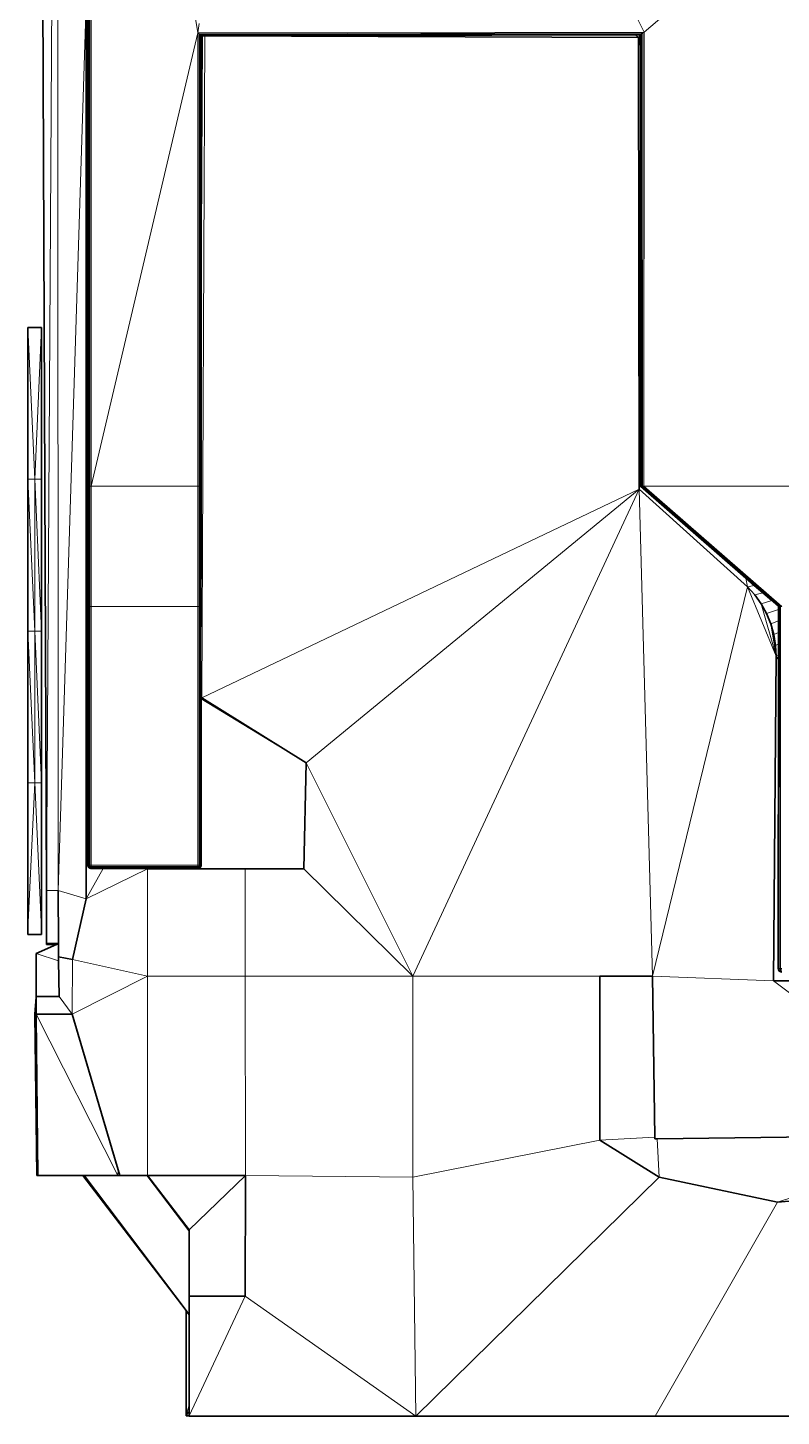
# Model space of a CAD drawing. Header units: inches. Extents: x 1 to 101, y 1 to 36.
# Drawn here: x 51.93 to 62.67, y 0.91 to 20.72 of the extents above; entities that cross this region are included whole.
import ezdxf

# ---------------------------------------------------------------- set-up
doc = ezdxf.new("R2010")
doc.units = ezdxf.units.IN
doc.header["$MEASUREMENT"] = 0
doc.layers.add('Default', color=7, linetype='Continuous')

msp = doc.modelspace()

# ---------------------------------------------------------------- linework, layer by layer
at = {"layer": 'Default', "color": 254, "lineweight": 0, "true_color": 0xcccccc, "transparency": 33554687}
for p, q in [((52.364, 8.413), (52.353, 34.335)), ((52.787, 30.19), (52.787, 14.177)), ((52.787, 14.177), (52.787, 30.19)), ((52.798, 30.19), (52.798, 14.177)), ((52.798, 14.177), (52.798, 30.19)), ((52.814, 30.19), (52.814, 14.177)), ((52.833, 14.177), (52.833, 30.189)), ((52.833, 30.189), (54.352, 20.646)), ((60.716, 20.658), (71.786, 30.051)), ((52.783, 27.042), (52.783, 14.177)), ((52.783, 14.177), (52.783, 27.042)), ((52.763, 21.082), (52.364, 8.413)), ((52.364, 8.413), (52.763, 21.082)), ((52.762, 8.292), (52.763, 21.082)), ((52.763, 21.082), (52.762, 8.292)), ((52.833, 14.177), (54.352, 20.646)), ((54.352, 20.646), (52.833, 14.177)), ((54.352, 20.646), (54.352, 14.177)), ((54.37, 14.177), (54.37, 20.632)), ((54.37, 20.632), (54.378, 20.626)), ((54.378, 20.626), (54.387, 20.621)), ((54.387, 20.621), (60.68, 20.633)), ((54.392, 20.616), (54.387, 20.621)), ((54.387, 14.177), (54.387, 20.621)), ((54.387, 20.621), (54.392, 20.616)), ((54.387, 20.621), (54.387, 14.177)), ((54.398, 20.611), (54.392, 20.616)), ((54.392, 20.616), (54.398, 20.611)), ((54.398, 20.611), (60.669, 20.624)), ((60.669, 20.624), (54.398, 20.611)), ((54.4, 20.608), (54.398, 20.611)), ((54.398, 20.611), (54.398, 14.177)), ((54.402, 20.604), (54.4, 20.608)), ((54.419, 20.604), (54.402, 20.604)), ((54.41, 11.162), (54.452, 20.604)), ((54.421, 20.604), (54.419, 20.604)), ((54.452, 20.604), (54.421, 20.604)), ((60.592, 20.617), (54.452, 20.604)), ((54.452, 20.604), (60.592, 20.617)), ((54.452, 20.604), (60.636, 20.581)), ((60.636, 20.581), (54.452, 20.604)), ((60.666, 20.617), (60.592, 20.617)), ((60.592, 20.617), (60.636, 20.581)), ((60.669, 20.624), (60.666, 20.617)), ((60.68, 20.633), (60.669, 20.624)), ((60.714, 14.177), (60.716, 20.658)), ((60.636, 20.581), (60.648, 14.138)), ((51.928, 14.278), (51.928, 16.443)), ((51.928, 16.443), (52.027, 14.278)), ((52.027, 14.278), (51.928, 16.443)), ((51.928, 16.443), (52.125, 16.443)), ((52.027, 14.278), (52.125, 16.443)), ((52.125, 16.443), (52.027, 14.278)), ((52.125, 16.443), (52.125, 14.278)), ((51.928, 12.113), (51.928, 14.278)), ((51.928, 14.278), (52.027, 12.113)), ((52.027, 12.113), (51.928, 14.278)), ((51.928, 14.278), (52.027, 14.278)), ((52.027, 14.278), (51.928, 14.278)), ((52.027, 12.113), (52.027, 14.278)), ((52.027, 14.278), (52.125, 12.113)), ((52.125, 12.113), (52.027, 14.278)), ((52.027, 14.278), (52.125, 14.278)), ((52.027, 14.278), (52.027, 12.113)), ((52.125, 14.278), (52.027, 14.278)), ((52.125, 14.278), (52.125, 12.113)), ((52.783, 14.177), (52.783, 12.464)), ((52.783, 12.464), (52.783, 14.177)), ((52.783, 14.177), (52.787, 14.177)), ((52.787, 14.177), (52.783, 14.177)), ((52.787, 14.177), (52.787, 12.464)), ((52.787, 12.464), (52.787, 14.177)), ((52.787, 14.177), (52.798, 14.177)), ((52.798, 14.177), (52.787, 14.177)), ((52.798, 14.177), (52.798, 12.464)), ((52.798, 12.464), (52.798, 14.177)), ((52.798, 14.177), (52.814, 14.177)), ((52.814, 14.177), (52.798, 14.177)), ((52.814, 14.177), (52.814, 12.464)), ((52.833, 12.464), (52.833, 14.177)), ((52.833, 14.177), (54.352, 14.177)), ((54.352, 14.177), (52.833, 14.177)), ((54.352, 14.177), (54.352, 12.464)), ((54.387, 14.177), (54.37, 14.177)), ((54.37, 12.464), (54.37, 14.177)), ((54.37, 14.177), (54.387, 14.177)), ((54.398, 14.177), (54.387, 14.177)), ((54.387, 14.177), (54.387, 12.464)), ((54.41, 11.162), (60.648, 14.138)), ((60.648, 14.138), (54.41, 11.162)), ((55.896, 10.232), (60.648, 14.138)), ((60.648, 14.138), (55.896, 10.232)), ((60.648, 14.138), (57.421, 7.188)), ((57.421, 7.188), (60.648, 14.138)), ((60.838, 7.188), (60.648, 14.138)), ((60.648, 14.138), (62.193, 12.742)), ((60.648, 14.138), (60.838, 7.188)), ((71.754, 14.177), (60.714, 14.177)), ((60.714, 14.177), (71.754, 14.177)), ((62.682, 12.464), (60.714, 14.177)), ((60.838, 7.188), (62.193, 12.742)), ((62.193, 12.742), (60.838, 7.188)), ((62.193, 12.742), (62.6, 11.755)), ((62.6, 11.755), (62.193, 12.742)), ((62.193, 12.742), (62.296, 12.628)), ((62.296, 12.628), (62.387, 12.5)), ((62.387, 12.5), (62.6, 11.755)), ((62.6, 11.755), (62.387, 12.5)), ((62.387, 12.5), (62.464, 12.362)), ((52.783, 12.464), (52.783, 8.774)), ((52.787, 12.464), (52.783, 12.464)), ((52.798, 12.464), (52.787, 12.464)), ((52.798, 8.774), (52.798, 12.464)), ((52.798, 12.464), (52.814, 12.464)), ((52.814, 12.464), (52.798, 12.464)), ((52.814, 12.464), (52.814, 8.774)), ((52.833, 8.774), (52.833, 12.464)), ((52.833, 12.464), (54.352, 12.464)), ((54.352, 12.464), (52.833, 12.464)), ((54.352, 12.464), (54.352, 8.774)), ((54.371, 8.774), (54.37, 12.464)), ((54.37, 12.464), (54.387, 12.464)), ((54.387, 12.464), (54.37, 12.464)), ((54.387, 12.464), (54.387, 8.774)), ((62.464, 12.362), (62.524, 12.215)), ((62.632, 12.422), (62.632, 12.464)), ((62.632, 12.464), (62.635, 12.464)), ((62.632, 12.259), (62.632, 12.422)), ((62.634, 7.297), (62.635, 12.464)), ((62.635, 12.464), (62.634, 7.297)), ((62.635, 12.464), (62.646, 12.464)), ((62.646, 12.464), (62.645, 7.297)), ((62.645, 7.297), (62.646, 12.464)), ((62.646, 12.464), (62.663, 12.464)), ((62.663, 12.464), (62.662, 7.297)), ((51.928, 9.947), (51.928, 12.113)), ((51.928, 12.113), (52.027, 9.947)), ((52.027, 9.947), (51.928, 12.113)), ((51.928, 12.113), (52.027, 12.113)), ((52.027, 12.113), (51.928, 12.113)), ((52.027, 12.113), (52.027, 9.947)), ((52.027, 9.947), (52.027, 12.113)), ((52.027, 12.113), (52.125, 9.947)), ((52.125, 9.947), (52.027, 12.113)), ((52.027, 12.113), (52.125, 12.113)), ((52.125, 12.113), (52.027, 12.113)), ((52.125, 12.113), (52.125, 9.947)), ((62.6, 11.755), (62.524, 12.215)), ((62.524, 12.215), (62.567, 12.063)), ((62.524, 12.215), (62.6, 11.755)), ((62.632, 12.093), (62.632, 12.259)), ((62.632, 11.929), (62.632, 12.093)), ((62.567, 12.063), (62.592, 11.908)), ((62.592, 11.908), (62.6, 11.755)), ((62.632, 11.773), (62.632, 11.929)), ((62.561, 7.124), (62.6, 11.755)), ((62.6, 11.755), (62.561, 7.124)), ((62.6, 11.755), (62.632, 11.703)), ((62.632, 11.703), (62.631, 7.297)), ((62.631, 7.297), (62.632, 11.703)), ((62.632, 11.703), (62.632, 11.773)), ((54.398, 11.16), (54.395, 11.162)), ((54.395, 11.162), (54.41, 11.162)), ((54.402, 11.157), (54.398, 11.16)), ((54.398, 11.16), (54.402, 11.157)), ((54.398, 8.774), (54.398, 11.16)), ((54.402, 11.146), (54.402, 11.157)), ((54.402, 11.157), (54.402, 11.146)), ((55.896, 10.232), (54.402, 11.146)), ((54.402, 11.146), (54.402, 8.774)), ((54.41, 11.162), (55.896, 10.232)), ((55.896, 10.232), (54.41, 11.162)), ((55.866, 8.72), (55.896, 10.232)), ((55.896, 10.232), (57.421, 7.188)), ((57.421, 7.188), (55.896, 10.232)), ((51.928, 9.947), (52.027, 9.947)), ((52.027, 9.947), (51.928, 7.859)), ((51.928, 7.859), (51.928, 9.947)), ((52.027, 9.947), (51.928, 9.947)), ((51.928, 7.859), (52.027, 9.947)), ((52.125, 9.947), (52.027, 9.947)), ((52.027, 9.947), (52.125, 9.947)), ((52.125, 7.859), (52.027, 9.947)), ((52.027, 9.947), (52.125, 7.859)), ((52.125, 9.947), (52.125, 7.859)), ((53.005, 8.724), (52.762, 8.292)), ((52.762, 8.292), (53.005, 8.724)), ((53.636, 8.72), (52.762, 8.292)), ((52.762, 8.292), (53.636, 8.72)), ((52.783, 8.774), (52.787, 8.755)), ((52.787, 8.755), (52.792, 8.747)), ((52.792, 8.747), (52.798, 8.738)), ((52.814, 8.774), (52.798, 8.774)), ((52.798, 8.738), (52.814, 8.728)), ((52.814, 8.728), (52.826, 8.725)), ((52.826, 8.725), (52.833, 8.724)), ((54.352, 8.774), (52.833, 8.774)), ((52.833, 8.739), (52.833, 8.755)), ((52.833, 8.755), (54.352, 8.755)), ((52.833, 8.728), (52.833, 8.739)), ((52.833, 8.739), (54.352, 8.739)), ((54.352, 8.739), (52.833, 8.739)), ((54.352, 8.728), (52.833, 8.728)), ((52.833, 8.724), (53.005, 8.724)), ((53.005, 8.724), (53.637, 8.724)), ((53.637, 8.724), (53.636, 8.72)), ((53.636, 8.72), (53.636, 7.188)), ((54.352, 8.755), (54.352, 8.739)), ((54.352, 8.739), (54.352, 8.728)), ((54.387, 8.774), (54.371, 8.774)), ((54.402, 8.774), (54.398, 8.774)), ((55.03, 7.188), (55.03, 8.72)), ((55.03, 8.72), (55.866, 8.72)), ((57.421, 7.188), (55.866, 8.72)), ((55.866, 8.72), (57.421, 7.188)), ((52.762, 8.292), (52.364, 8.413)), ((52.565, 7.429), (52.762, 8.292)), ((51.928, 7.782), (51.928, 7.859)), ((52.125, 7.782), (51.928, 7.782)), ((52.125, 7.859), (52.125, 7.782)), ((52.047, 6.899), (52.047, 7.512)), ((52.047, 7.512), (52.368, 7.406)), ((52.368, 7.406), (52.367, 7.467)), ((52.367, 7.467), (52.565, 7.429)), ((52.377, 6.899), (52.368, 7.406)), ((52.368, 7.406), (52.377, 6.899)), ((52.565, 7.429), (52.561, 6.649)), ((52.561, 6.649), (52.565, 7.429)), ((53.636, 7.188), (52.565, 7.429)), ((52.565, 7.429), (53.636, 7.188)), ((53.636, 7.188), (52.561, 6.649)), ((57.421, 7.188), (55.03, 7.188)), ((55.03, 7.188), (57.421, 7.188)), ((55.031, 4.344), (55.03, 7.188)), ((57.421, 7.188), (57.421, 4.323)), ((57.421, 4.323), (57.421, 7.188)), ((57.421, 7.188), (60.087, 7.188)), ((60.087, 7.188), (57.421, 7.188)), ((60.087, 7.188), (60.087, 4.85)), ((60.838, 7.188), (60.087, 7.188)), ((60.869, 4.892), (60.838, 7.188)), ((60.838, 7.188), (62.561, 7.124)), ((62.561, 7.124), (60.838, 7.188)), ((62.631, 7.297), (62.634, 7.278)), ((62.634, 7.297), (62.631, 7.297)), ((62.645, 7.297), (62.634, 7.297)), ((62.634, 7.278), (62.639, 7.272)), ((62.639, 7.272), (62.645, 7.262)), ((62.662, 7.297), (62.645, 7.297)), ((62.645, 7.262), (62.655, 7.255)), ((62.655, 7.255), (62.662, 7.251)), ((62.662, 7.251), (62.681, 7.247)), ((65.479, 7.124), (62.561, 7.124)), ((62.561, 7.124), (65.479, 7.124)), ((65.479, 4.925), (62.561, 7.124)), ((62.561, 7.124), (65.479, 4.925)), ((52.05, 6.899), (52.047, 6.899)), ((52.05, 6.649), (52.05, 6.899)), ((52.05, 6.899), (52.377, 6.899)), ((52.377, 6.899), (52.05, 6.899)), ((52.377, 6.899), (52.561, 6.649)), ((52.561, 6.649), (52.377, 6.899)), ((52.561, 6.649), (52.05, 6.649)), ((52.05, 6.649), (52.561, 6.649)), ((53.214, 4.344), (52.05, 6.649)), ((52.561, 6.649), (53.126, 4.733)), ((57.421, 4.323), (60.087, 4.85)), ((60.087, 4.85), (57.421, 4.323)), ((60.087, 4.85), (60.931, 4.323)), ((60.869, 4.87), (60.869, 4.892)), ((60.901, 4.87), (60.869, 4.87)), ((65.479, 4.925), (60.901, 4.87)), ((53.126, 4.733), (53.215, 4.428)), ((53.215, 4.428), (53.214, 4.344)), ((62.621, 3.963), (67.354, 4.387)), ((55.03, 2.625), (55.031, 4.344)), ((57.421, 4.323), (55.031, 4.344)), ((55.031, 4.344), (57.421, 4.323)), ((57.46, 0.911), (57.421, 4.323)), ((57.421, 4.323), (57.46, 0.911)), ((57.46, 0.911), (60.931, 4.323)), ((60.931, 4.323), (57.46, 0.911)), ((60.931, 4.323), (62.621, 3.963)), ((60.877, 0.911), (62.621, 3.963)), ((62.621, 3.963), (60.877, 0.911)), ((54.23, 0.916), (55.03, 2.625)), ((54.23, 2.36), (54.23, 2.625)), ((54.23, 2.625), (55.03, 2.625)), ((55.03, 2.625), (54.23, 0.916)), ((55.03, 2.625), (57.46, 0.911)), ((57.46, 0.911), (55.03, 2.625)), ((54.23, 1.576), (54.23, 2.36)), ((54.23, 1.575), (54.23, 1.576)), ((54.23, 1.075), (54.23, 1.575)), ((54.23, 0.983), (54.23, 1.075)), ((54.23, 0.916), (54.23, 0.983)), ((54.23, 0.911), (54.23, 0.916)), ((57.46, 0.911), (54.23, 0.911)), ((60.877, 0.911), (57.46, 0.911)), ((71.151, 0.911), (60.877, 0.911))]:
    msp.add_line(p, q, dxfattribs=at).dxf.unprotected_set("ltscale", 0)
at = {"layer": 'Default', "color": 7, "lineweight": 15, "ltscale": 5.401311, "transparency": 33554687}
for p, q in [((52.364, 8.413), (52.353, 34.335)), ((52.364, 8.413), (52.351, 33.42)), ((52.787, 30.19), (52.787, 14.177)), ((52.798, 14.177), (52.798, 30.19)), ((52.814, 14.177), (52.814, 30.19)), ((52.833, 30.189), (52.833, 14.177)), ((60.716, 20.658), (71.786, 30.051)), ((52.763, 21.082), (52.364, 8.413)), ((52.833, 14.177), (54.352, 20.646)), ((54.352, 20.646), (54.374, 20.779)), ((54.352, 20.646), (60.716, 20.658)), ((54.37, 20.632), (54.352, 20.646)), ((54.352, 20.646), (54.352, 14.177)), ((60.697, 20.644), (54.37, 20.632)), ((54.37, 20.632), (54.37, 14.177)), ((54.378, 20.626), (54.37, 20.632)), ((54.378, 20.626), (54.387, 20.621)), ((54.387, 20.621), (60.68, 20.633)), ((54.387, 20.621), (54.387, 14.177)), ((54.392, 20.616), (54.387, 20.621)), ((54.392, 20.616), (54.398, 20.611)), ((54.398, 20.611), (60.669, 20.624)), ((54.4, 20.608), (54.398, 20.611)), ((54.398, 14.177), (54.398, 20.611)), ((54.402, 20.604), (54.4, 20.608)), ((54.402, 16.765), (54.419, 20.604)), ((54.41, 11.162), (54.452, 20.604)), ((60.636, 20.581), (60.592, 20.617)), ((60.666, 20.616), (60.636, 20.581)), ((60.669, 20.624), (60.666, 20.617)), ((60.669, 20.624), (60.668, 14.177)), ((60.68, 20.633), (60.669, 20.624)), ((60.68, 20.633), (60.679, 14.177)), ((60.697, 20.644), (60.68, 20.633)), ((60.697, 20.644), (60.696, 14.177)), ((60.707, 20.651), (60.697, 20.644)), ((60.707, 20.651), (60.716, 20.658)), ((60.714, 14.177), (60.716, 20.658)), ((60.666, 20.538), (60.636, 20.581)), ((60.636, 20.581), (60.666, 20.581)), ((51.928, 16.443), (52.027, 14.278)), ((52.027, 14.278), (52.125, 16.443)), ((52.027, 12.113), (51.928, 14.278)), ((51.928, 14.278), (52.027, 14.278)), ((52.125, 12.113), (52.027, 14.278)), ((52.027, 14.278), (52.027, 12.113)), ((52.027, 14.278), (52.125, 14.278)), ((52.783, 14.177), (52.787, 14.177)), ((52.787, 14.177), (52.787, 12.464)), ((52.798, 14.177), (52.787, 14.177)), ((52.814, 14.177), (52.798, 14.177)), ((52.798, 12.464), (52.798, 14.177)), ((52.833, 14.177), (52.814, 14.177)), ((52.814, 12.464), (52.814, 14.177)), ((52.833, 12.464), (52.833, 14.177)), ((52.833, 14.177), (54.352, 14.177)), ((54.352, 14.177), (54.352, 12.464)), ((54.352, 14.177), (54.37, 14.177)), ((54.37, 14.177), (54.37, 12.464)), ((54.37, 14.177), (54.387, 14.177)), ((54.387, 14.177), (54.387, 12.464)), ((54.387, 14.177), (54.398, 14.177)), ((54.402, 14.177), (54.398, 14.177)), ((54.398, 12.464), (54.398, 14.177)), ((54.41, 11.162), (60.648, 14.138)), ((60.648, 14.138), (55.896, 10.232)), ((60.648, 14.138), (57.421, 7.188)), ((60.648, 14.138), (60.838, 7.188)), ((60.668, 14.177), (60.664, 14.177)), ((60.668, 14.177), (62.635, 12.464)), ((60.668, 14.177), (60.679, 14.177)), ((60.679, 14.177), (62.646, 12.464)), ((60.679, 14.177), (60.696, 14.177)), ((60.696, 14.177), (62.663, 12.464)), ((60.696, 14.177), (60.714, 14.177)), ((71.754, 14.177), (60.714, 14.177)), ((60.714, 14.177), (62.682, 12.464)), ((60.838, 7.188), (62.193, 12.742)), ((62.193, 12.742), (62.288, 12.763)), ((62.193, 12.742), (62.6, 11.755)), ((62.41, 12.657), (62.296, 12.628)), ((62.387, 12.5), (62.538, 12.546)), ((62.387, 12.5), (62.6, 11.755)), ((52.787, 12.464), (52.783, 12.464)), ((52.787, 12.464), (52.798, 12.464)), ((52.787, 8.774), (52.787, 12.464)), ((52.798, 12.464), (52.814, 12.464)), ((52.798, 8.774), (52.798, 12.464)), ((52.814, 12.464), (52.833, 12.464)), ((52.814, 8.774), (52.814, 12.464)), ((52.833, 12.464), (52.833, 8.774)), ((52.833, 12.464), (54.352, 12.464)), ((54.352, 8.774), (54.352, 12.464)), ((54.352, 12.464), (54.37, 12.464)), ((54.37, 12.464), (54.371, 8.774)), ((54.37, 12.464), (54.387, 12.464)), ((54.387, 12.464), (54.387, 8.774)), ((54.387, 12.464), (54.398, 12.464)), ((54.4, 12.464), (54.398, 12.464)), ((54.398, 12.464), (54.398, 11.872)), ((62.464, 12.362), (62.632, 12.422)), ((62.635, 12.464), (62.632, 12.464)), ((62.634, 7.297), (62.635, 12.464)), ((62.635, 12.464), (62.646, 12.464)), ((62.645, 7.297), (62.646, 12.464)), ((62.646, 12.464), (62.663, 12.464)), ((62.663, 12.464), (62.662, 7.297)), ((62.682, 12.464), (62.663, 12.464)), ((52.027, 9.947), (51.928, 12.113)), ((51.928, 12.113), (52.027, 12.113)), ((52.125, 9.947), (52.027, 12.113)), ((52.027, 12.113), (52.027, 9.947)), ((52.027, 12.113), (52.125, 12.113)), ((62.632, 12.259), (62.524, 12.215)), ((62.6, 11.755), (62.524, 12.215)), ((62.567, 12.063), (62.632, 12.093)), ((62.632, 11.929), (62.592, 11.908)), ((62.6, 11.755), (62.632, 11.773)), ((54.41, 11.162), (54.395, 11.162)), ((54.398, 11.16), (54.398, 8.774)), ((54.402, 11.146), (55.896, 10.232)), ((55.896, 10.232), (57.421, 7.188)), ((51.928, 9.947), (52.027, 9.947)), ((51.928, 7.859), (52.027, 9.947)), ((52.027, 9.947), (52.125, 9.947)), ((52.027, 9.947), (52.125, 7.859)), ((52.762, 8.292), (53.005, 8.724)), ((53.636, 8.72), (52.762, 8.292)), ((52.787, 8.774), (52.783, 8.774)), ((52.798, 8.774), (52.787, 8.774)), ((52.79, 8.755), (52.787, 8.774)), ((52.787, 8.755), (52.79, 8.755)), ((52.79, 8.755), (52.799, 8.757)), ((52.799, 8.74), (52.79, 8.755)), ((52.814, 8.774), (52.798, 8.774)), ((52.799, 8.757), (52.798, 8.774)), ((52.798, 8.738), (52.799, 8.74)), ((52.803, 8.744), (52.799, 8.757)), ((52.799, 8.757), (52.814, 8.755)), ((52.799, 8.74), (52.803, 8.744)), ((52.814, 8.732), (52.799, 8.74)), ((52.816, 8.74), (52.803, 8.744)), ((52.833, 8.774), (52.814, 8.774)), ((52.814, 8.774), (52.814, 8.755)), ((52.814, 8.755), (52.816, 8.74)), ((52.814, 8.755), (52.833, 8.755)), ((52.816, 8.74), (52.814, 8.732)), ((52.833, 8.728), (52.814, 8.732)), ((52.814, 8.732), (52.814, 8.728)), ((52.833, 8.739), (52.816, 8.74)), ((52.833, 8.774), (52.833, 8.755)), ((52.833, 8.774), (54.352, 8.774)), ((52.833, 8.755), (52.833, 8.739)), ((52.833, 8.755), (54.352, 8.755)), ((52.833, 8.739), (52.833, 8.728)), ((52.833, 8.739), (54.352, 8.739)), ((52.833, 8.724), (52.833, 8.728)), ((52.833, 8.728), (54.352, 8.728)), ((53.637, 8.724), (53.636, 8.72)), ((53.636, 7.188), (53.636, 8.72)), ((54.352, 8.755), (54.352, 8.774)), ((54.352, 8.774), (54.371, 8.774)), ((54.352, 8.739), (54.352, 8.755)), ((54.352, 8.755), (54.37, 8.755)), ((54.369, 8.74), (54.352, 8.739)), ((54.352, 8.728), (54.352, 8.739)), ((54.37, 8.732), (54.352, 8.728)), ((54.352, 8.728), (54.352, 8.724)), ((54.369, 8.74), (54.37, 8.755)), ((54.381, 8.744), (54.369, 8.74)), ((54.37, 8.732), (54.369, 8.74)), ((54.37, 8.755), (54.371, 8.774)), ((54.37, 8.755), (54.386, 8.757)), ((54.386, 8.74), (54.37, 8.732)), ((54.371, 8.728), (54.37, 8.732)), ((54.371, 8.774), (54.387, 8.774)), ((54.386, 8.757), (54.381, 8.744)), ((54.386, 8.74), (54.381, 8.744)), ((54.387, 8.774), (54.386, 8.757)), ((54.386, 8.757), (54.394, 8.755)), ((54.394, 8.755), (54.386, 8.74)), ((54.387, 8.738), (54.386, 8.74)), ((54.387, 8.774), (54.398, 8.774)), ((54.398, 8.774), (54.394, 8.755)), ((54.394, 8.755), (54.398, 8.755)), ((54.398, 8.774), (54.402, 8.774)), ((55.03, 7.188), (55.03, 8.72)), ((57.421, 7.188), (55.866, 8.72)), ((52.364, 8.413), (52.193, 8.413)), ((52.364, 8.413), (52.762, 8.292)), ((52.047, 7.512), (52.368, 7.406)), ((52.565, 7.429), (52.561, 6.649)), ((53.636, 7.188), (52.565, 7.429)), ((52.561, 6.649), (53.636, 7.188)), ((53.636, 7.188), (53.634, 4.344)), ((55.03, 7.188), (53.636, 7.188)), ((57.421, 7.188), (55.03, 7.188)), ((55.031, 4.344), (55.03, 7.188)), ((60.087, 7.188), (57.421, 7.188)), ((57.421, 7.188), (57.421, 4.323)), ((62.561, 7.124), (60.838, 7.188)), ((62.631, 7.297), (62.634, 7.297)), ((62.638, 7.279), (62.634, 7.297)), ((62.634, 7.297), (62.645, 7.297)), ((62.634, 7.278), (62.638, 7.279)), ((62.638, 7.279), (62.647, 7.28)), ((62.647, 7.263), (62.638, 7.279)), ((62.645, 7.297), (62.647, 7.28)), ((62.645, 7.297), (62.662, 7.297)), ((62.645, 7.262), (62.647, 7.263)), ((62.647, 7.28), (62.651, 7.267)), ((62.647, 7.28), (62.662, 7.279)), ((62.647, 7.263), (62.651, 7.267)), ((62.662, 7.255), (62.647, 7.263)), ((62.651, 7.267), (62.664, 7.263)), ((62.662, 7.297), (62.662, 7.279)), ((62.662, 7.297), (62.681, 7.297)), ((62.662, 7.279), (62.664, 7.263)), ((62.662, 7.279), (62.681, 7.278)), ((62.664, 7.263), (62.662, 7.255)), ((62.681, 7.251), (62.662, 7.255)), ((62.662, 7.255), (62.662, 7.251)), ((62.664, 7.263), (62.681, 7.262)), ((65.479, 4.925), (62.561, 7.124)), ((52.047, 6.889), (52.047, 6.649)), ((52.05, 6.649), (52.05, 6.899)), ((52.377, 6.899), (52.561, 6.649)), ((52.05, 6.61), (52.031, 6.649)), ((52.05, 6.649), (53.214, 4.344)), ((57.421, 4.323), (60.087, 4.85)), ((60.869, 4.892), (60.087, 4.85)), ((60.901, 4.87), (60.931, 4.323)), ((65.479, 4.925), (62.621, 3.963)), ((53.243, 4.344), (53.126, 4.733)), ((53.215, 4.428), (53.214, 4.344)), ((54.231, 3.572), (55.031, 4.344)), ((57.421, 4.323), (55.031, 4.344)), ((57.46, 0.911), (57.421, 4.323)), ((60.931, 4.323), (57.46, 0.911)), ((60.877, 0.911), (62.621, 3.963)), ((55.03, 2.625), (54.23, 0.916)), ((55.03, 2.625), (57.46, 0.911)), ((54.185, 0.916), (54.23, 0.983))]:
    msp.add_line(p, q, dxfattribs=at)
at = {"layer": 'Default', "color": 9, "lineweight": 0, "true_color": 0xcbcbcb, "transparency": 33554687}
for p, q in [((52.193, 8.413), (52.095, 33.426)), ((52.351, 33.42), (52.193, 8.413)), ((52.193, 8.413), (52.351, 33.42)), ((52.351, 33.42), (52.364, 8.413)), ((54.352, 20.646), (52.833, 30.189)), ((60.716, 20.658), (55.996, 30.159)), ((55.996, 30.159), (60.716, 20.658)), ((71.786, 30.051), (60.716, 20.658)), ((54.374, 20.779), (54.352, 20.646)), ((54.352, 20.646), (54.374, 20.779)), ((60.716, 20.658), (54.352, 20.646)), ((60.668, 14.177), (60.669, 20.624)), ((60.669, 20.624), (60.68, 20.633)), ((60.68, 20.633), (60.679, 14.177)), ((60.679, 14.177), (60.68, 20.633)), ((60.68, 20.633), (60.697, 20.644)), ((60.697, 20.644), (60.696, 14.177)), ((60.648, 14.138), (60.636, 20.581)), ((60.636, 20.581), (60.666, 20.431)), ((60.636, 20.581), (60.666, 20.538)), ((60.666, 20.431), (60.636, 20.581)), ((60.666, 20.431), (60.664, 14.177)), ((60.666, 20.538), (60.666, 20.431)), ((62.193, 12.742), (60.648, 14.138)), ((60.664, 14.177), (62.168, 12.868)), ((60.679, 14.177), (60.668, 14.177)), ((62.635, 12.464), (60.668, 14.177)), ((60.668, 14.177), (60.679, 14.177)), ((60.679, 14.177), (62.646, 12.464)), ((60.696, 14.177), (60.679, 14.177)), ((62.193, 12.742), (62.168, 12.868)), ((62.168, 12.868), (62.288, 12.763)), ((62.168, 12.868), (62.193, 12.742)), ((62.193, 12.742), (62.288, 12.763)), ((62.288, 12.763), (62.193, 12.742)), ((62.296, 12.628), (62.193, 12.742)), ((62.288, 12.763), (62.41, 12.657)), ((62.41, 12.657), (62.296, 12.628)), ((62.296, 12.628), (62.41, 12.657)), ((62.387, 12.5), (62.296, 12.628)), ((62.538, 12.546), (62.387, 12.5)), ((62.387, 12.5), (62.538, 12.546)), ((62.464, 12.362), (62.387, 12.5)), ((62.41, 12.657), (62.538, 12.546)), ((62.538, 12.546), (62.632, 12.464)), ((62.632, 12.422), (62.464, 12.362)), ((62.464, 12.362), (62.632, 12.422)), ((62.524, 12.215), (62.464, 12.362)), ((62.632, 12.464), (62.632, 12.422)), ((62.632, 12.422), (62.632, 12.259)), ((62.646, 12.464), (62.635, 12.464)), ((62.632, 12.259), (62.524, 12.215)), ((62.524, 12.215), (62.632, 12.259)), ((62.567, 12.063), (62.524, 12.215)), ((62.632, 12.093), (62.567, 12.063)), ((62.567, 12.063), (62.632, 12.093)), ((62.632, 12.259), (62.632, 12.093)), ((62.632, 12.093), (62.632, 11.929)), ((62.592, 11.908), (62.567, 12.063)), ((62.632, 11.929), (62.592, 11.908)), ((62.592, 11.908), (62.632, 11.929)), ((62.6, 11.755), (62.592, 11.908)), ((62.632, 11.929), (62.632, 11.773)), ((62.632, 11.773), (62.6, 11.755)), ((52.364, 8.413), (52.193, 8.413)), ((52.367, 7.655), (52.364, 8.413)), ((52.364, 8.413), (52.762, 8.292)), ((52.762, 8.292), (52.565, 7.429)), ((52.367, 7.467), (52.367, 7.655)), ((52.565, 7.429), (52.367, 7.467)), ((52.561, 6.649), (53.636, 7.188)), ((53.636, 7.188), (53.634, 4.344)), ((60.087, 7.188), (60.838, 7.188)), ((60.087, 4.85), (60.087, 7.188)), ((60.838, 7.188), (60.869, 4.892)), ((53.126, 4.733), (52.561, 6.649)), ((60.869, 4.892), (60.087, 4.85)), ((60.087, 4.85), (60.869, 4.892)), ((60.931, 4.323), (60.087, 4.85)), ((60.869, 4.892), (60.869, 4.87)), ((60.869, 4.87), (60.901, 4.87)), ((60.901, 4.87), (65.479, 4.925)), ((60.901, 4.87), (60.931, 4.323)), ((60.931, 4.323), (60.901, 4.87)), ((62.621, 3.963), (65.479, 4.925)), ((65.479, 4.925), (62.621, 3.963)), ((53.243, 4.344), (53.126, 4.733)), ((67.354, 4.387), (62.621, 3.963)), ((53.633, 4.344), (53.243, 4.344)), ((53.634, 4.344), (53.633, 4.344)), ((54.231, 3.572), (53.634, 4.344)), ((53.634, 4.344), (55.031, 4.344)), ((54.231, 3.572), (55.031, 4.344)), ((55.031, 4.344), (54.231, 3.572)), ((55.031, 4.344), (55.03, 2.625)), ((62.621, 3.963), (60.931, 4.323)), ((54.23, 3.562), (54.231, 3.569)), ((54.231, 3.569), (54.231, 3.572)), ((54.229, 3.557), (54.231, 3.559)), ((54.231, 3.553), (54.229, 3.557)), ((54.231, 3.559), (54.23, 3.562)), ((54.23, 2.625), (54.231, 3.553)), ((55.03, 2.625), (54.23, 2.625)), ((54.185, 0.916), (54.185, 2.42)), ((54.185, 2.42), (54.216, 2.379)), ((54.216, 2.379), (54.23, 2.36)), ((54.23, 2.36), (54.23, 1.576)), ((54.23, 1.576), (54.23, 1.575)), ((54.23, 1.575), (54.23, 1.075)), ((54.23, 1.075), (54.185, 0.916))]:
    msp.add_line(p, q, dxfattribs=at).dxf.unprotected_set("ltscale", 0)
at = {"layer": 'Default', "color": 7, "lineweight": 35, "ltscale": 5.401311, "transparency": 33554687}
for p, q in [((52.095, 33.426), (52.193, 8.413)), ((52.783, 14.177), (52.783, 27.042)), ((52.763, 21.082), (52.762, 8.292)), ((54.402, 20.604), (54.419, 20.604)), ((54.402, 20.604), (54.402, 16.765)), ((54.419, 20.604), (54.421, 20.604)), ((54.452, 20.604), (54.421, 20.604)), ((54.452, 20.604), (60.592, 20.617)), ((54.452, 20.604), (60.636, 20.581)), ((60.592, 20.617), (60.666, 20.617)), ((60.666, 20.616), (60.666, 20.617)), ((60.666, 20.581), (60.666, 20.616)), ((60.648, 14.138), (60.636, 20.581)), ((60.664, 14.177), (60.666, 20.431)), ((60.666, 20.538), (60.666, 20.581)), ((60.666, 20.431), (60.666, 20.538)), ((54.402, 16.765), (54.402, 14.177)), ((51.928, 14.278), (51.928, 16.443)), ((51.928, 16.443), (52.125, 16.443)), ((52.125, 16.443), (52.125, 14.278)), ((51.928, 12.113), (51.928, 14.278)), ((52.125, 14.278), (52.125, 12.113)), ((52.783, 12.464), (52.783, 14.177)), ((54.402, 14.177), (54.402, 12.853)), ((62.193, 12.742), (60.648, 14.138)), ((62.168, 12.868), (60.664, 14.177)), ((62.288, 12.763), (62.168, 12.868)), ((62.296, 12.628), (62.193, 12.742)), ((62.41, 12.657), (62.288, 12.763)), ((62.387, 12.5), (62.296, 12.628)), ((62.464, 12.362), (62.387, 12.5)), ((62.538, 12.546), (62.41, 12.657)), ((62.632, 12.464), (62.538, 12.546)), ((52.783, 12.464), (52.783, 8.774)), ((62.524, 12.215), (62.464, 12.362)), ((62.632, 12.464), (62.632, 12.422)), ((62.632, 12.422), (62.632, 12.259)), ((51.928, 9.947), (51.928, 12.113)), ((52.125, 12.113), (52.125, 9.947)), ((62.567, 12.063), (62.524, 12.215)), ((62.632, 12.259), (62.632, 12.093)), ((62.632, 12.093), (62.632, 11.929)), ((62.592, 11.908), (62.567, 12.063)), ((62.6, 11.755), (62.592, 11.908)), ((62.632, 11.929), (62.632, 11.773)), ((62.6, 11.755), (62.561, 7.124)), ((62.632, 11.703), (62.631, 7.297)), ((62.632, 11.773), (62.632, 11.703)), ((54.402, 11.146), (54.402, 11.157)), ((54.402, 8.774), (54.402, 11.146)), ((55.896, 10.232), (54.41, 11.162)), ((55.866, 8.72), (55.896, 10.232)), ((51.928, 7.859), (51.928, 9.947)), ((52.125, 7.859), (52.125, 9.947)), ((52.783, 8.774), (52.787, 8.755)), ((52.792, 8.747), (52.787, 8.755)), ((52.798, 8.738), (52.792, 8.747)), ((52.814, 8.728), (52.798, 8.738)), ((52.814, 8.728), (52.826, 8.725)), ((52.833, 8.724), (52.826, 8.725)), ((52.833, 8.724), (53.005, 8.724)), ((53.005, 8.724), (53.637, 8.724)), ((55.03, 8.72), (53.636, 8.72)), ((53.637, 8.724), (54.352, 8.724)), ((54.352, 8.724), (54.359, 8.725)), ((54.359, 8.725), (54.371, 8.728)), ((54.387, 8.738), (54.371, 8.728)), ((54.387, 8.738), (54.398, 8.755)), ((54.398, 8.755), (54.4, 8.764)), ((54.402, 8.774), (54.4, 8.764)), ((55.03, 8.72), (55.866, 8.72)), ((52.193, 8.413), (52.196, 7.655)), ((52.364, 8.413), (52.367, 7.655)), ((52.565, 7.429), (52.762, 8.292)), ((51.928, 7.782), (51.928, 7.859)), ((51.928, 7.782), (52.125, 7.782)), ((52.125, 7.782), (52.125, 7.859)), ((52.34, 7.643), (52.047, 7.512)), ((52.196, 7.655), (52.197, 7.643)), ((52.196, 7.655), (52.367, 7.655)), ((52.34, 7.643), (52.197, 7.643)), ((52.367, 7.655), (52.34, 7.643)), ((52.367, 7.655), (52.367, 7.467)), ((52.047, 7.512), (52.047, 6.899)), ((52.367, 7.467), (52.565, 7.429)), ((52.368, 7.406), (52.367, 7.467)), ((52.377, 6.899), (52.368, 7.406)), ((60.838, 7.188), (60.087, 7.188)), ((60.087, 4.85), (60.087, 7.188)), ((60.838, 7.188), (60.869, 4.892)), ((62.631, 7.297), (62.634, 7.278)), ((62.639, 7.272), (62.634, 7.278)), ((62.645, 7.262), (62.639, 7.272)), ((62.655, 7.255), (62.645, 7.262)), ((62.655, 7.255), (62.662, 7.251)), ((62.681, 7.247), (62.662, 7.251)), ((62.561, 7.124), (65.479, 7.124)), ((52.031, 6.649), (52.047, 6.889)), ((52.047, 6.889), (52.047, 6.899)), ((52.047, 6.899), (52.05, 6.899)), ((52.047, 6.889), (52.05, 6.649)), ((52.05, 6.899), (52.377, 6.899)), ((52.058, 4.344), (52.031, 6.649)), ((52.047, 6.649), (52.031, 6.649)), ((52.05, 6.649), (52.047, 6.649)), ((52.561, 6.649), (52.05, 6.649)), ((52.05, 6.61), (52.05, 6.649)), ((52.073, 4.344), (52.05, 6.61)), ((52.561, 6.649), (53.126, 4.733)), ((60.087, 4.85), (60.931, 4.323)), ((60.869, 4.892), (60.869, 4.87)), ((60.869, 4.87), (60.901, 4.87)), ((60.901, 4.87), (65.479, 4.925)), ((53.215, 4.428), (53.126, 4.733)), ((53.24, 4.346), (53.215, 4.428)), ((62.621, 3.963), (67.354, 4.387)), ((52.073, 4.344), (52.058, 4.344)), ((52.073, 4.344), (52.715, 4.344)), ((52.715, 4.344), (54.185, 2.42)), ((52.715, 4.344), (52.731, 4.344)), ((52.731, 4.344), (54.185, 2.42)), ((53.214, 4.344), (52.731, 4.344)), ((53.241, 4.344), (53.214, 4.344)), ((53.241, 4.344), (53.24, 4.346)), ((53.243, 4.344), (53.241, 4.344)), ((53.633, 4.344), (53.243, 4.344)), ((54.229, 3.557), (53.633, 4.344)), ((53.633, 4.344), (53.634, 4.344)), ((53.634, 4.344), (54.231, 3.572)), ((53.634, 4.344), (55.031, 4.344)), ((55.031, 4.344), (55.03, 2.625)), ((60.931, 4.323), (62.621, 3.963)), ((54.23, 3.562), (54.231, 3.569)), ((54.231, 3.569), (54.231, 3.572)), ((54.231, 3.559), (54.229, 3.557)), ((54.231, 3.553), (54.229, 3.557)), ((54.231, 3.559), (54.23, 3.562)), ((54.23, 2.625), (54.231, 3.553)), ((55.03, 2.625), (54.23, 2.625)), ((54.23, 2.625), (54.23, 2.36)), ((54.185, 2.42), (54.185, 0.916)), ((54.185, 2.42), (54.216, 2.379)), ((54.216, 2.379), (54.23, 2.36)), ((54.23, 2.36), (54.23, 1.576)), ((54.23, 1.576), (54.23, 1.575)), ((54.23, 1.075), (54.23, 1.575)), ((54.23, 1.075), (54.23, 0.983)), ((54.23, 0.916), (54.185, 0.916)), ((54.23, 0.983), (54.23, 0.916)), ((54.23, 0.916), (54.23, 0.911)), ((54.23, 0.911), (57.46, 0.911)), ((57.46, 0.911), (60.877, 0.911)), ((71.151, 0.911), (60.877, 0.911))]:
    msp.add_line(p, q, dxfattribs=at)
at = {"layer": 'Default', "color": 9, "lineweight": 0, "true_color": 0xc9c9c9, "transparency": 33554687}
for p, q in [((52.814, 14.177), (52.814, 30.19)), ((52.833, 30.189), (52.833, 14.177)), ((54.352, 20.646), (54.37, 20.632)), ((54.352, 14.177), (54.352, 20.646)), ((54.37, 20.632), (54.37, 14.177)), ((52.814, 12.464), (52.814, 14.177)), ((52.814, 14.177), (52.833, 14.177)), ((52.833, 14.177), (52.814, 14.177)), ((52.833, 14.177), (52.833, 12.464)), ((54.37, 14.177), (54.352, 14.177)), ((54.352, 12.464), (54.352, 14.177)), ((54.352, 14.177), (54.37, 14.177)), ((54.37, 14.177), (54.37, 12.464)), ((52.814, 8.774), (52.814, 12.464)), ((52.814, 12.464), (52.833, 12.464)), ((52.833, 12.464), (52.814, 12.464)), ((52.833, 12.464), (52.833, 8.774)), ((54.352, 8.774), (54.352, 12.464)), ((54.352, 12.464), (54.37, 12.464)), ((54.37, 12.464), (54.352, 12.464)), ((54.37, 12.464), (54.371, 8.774)), ((52.833, 8.774), (52.814, 8.774)), ((52.833, 8.755), (52.833, 8.774)), ((52.833, 8.774), (54.352, 8.774)), ((54.352, 8.755), (52.833, 8.755)), ((54.352, 8.774), (54.352, 8.755)), ((54.371, 8.774), (54.352, 8.774))]:
    msp.add_line(p, q, dxfattribs=at).dxf.unprotected_set("ltscale", 0)
at = {"layer": 'Default', "color": 253, "lineweight": 0, "true_color": 0xa4a4a4, "transparency": 33554687}
for p, q in [((54.352, 20.646), (60.716, 20.658)), ((54.37, 20.632), (54.352, 20.646)), ((60.697, 20.644), (54.37, 20.632)), ((60.707, 20.651), (60.697, 20.644)), ((60.716, 20.658), (60.707, 20.651))]:
    msp.add_line(p, q, dxfattribs=at).dxf.unprotected_set("ltscale", 0)
at = {"layer": 'Default', "color": 9, "lineweight": 0, "true_color": 0xc8c8c8, "transparency": 33554687}
for p, q in [((54.37, 20.632), (60.697, 20.644)), ((54.378, 20.626), (54.37, 20.632)), ((54.387, 20.621), (54.378, 20.626)), ((60.68, 20.633), (54.387, 20.621)), ((60.697, 20.644), (60.68, 20.633))]:
    msp.add_line(p, q, dxfattribs=at).dxf.unprotected_set("ltscale", 0)
at = {"layer": 'Default', "color": 251, "lineweight": 0, "true_color": 0x484848, "transparency": 33554687}
for p, q in [((54.398, 20.611), (54.4, 20.608)), ((54.398, 14.177), (54.398, 20.611)), ((54.4, 20.608), (54.402, 20.604)), ((54.402, 16.765), (54.419, 20.604)), ((54.402, 20.604), (54.419, 20.604)), ((54.419, 20.604), (54.402, 16.765)), ((54.402, 16.765), (54.402, 20.604)), ((54.402, 20.604), (54.402, 16.765)), ((54.452, 20.604), (54.41, 11.162)), ((54.419, 20.604), (54.421, 20.604)), ((54.421, 20.604), (54.452, 20.604)), ((54.402, 14.177), (54.402, 16.765)), ((54.402, 16.765), (54.402, 14.177)), ((54.387, 12.464), (54.387, 14.177)), ((54.387, 14.177), (54.398, 14.177)), ((54.402, 14.177), (54.398, 14.177)), ((54.398, 14.177), (54.398, 12.464)), ((54.402, 12.853), (54.402, 14.177)), ((54.4, 12.464), (54.402, 12.853)), ((54.398, 12.464), (54.387, 12.464)), ((54.398, 11.872), (54.4, 12.464)), ((54.395, 11.162), (54.398, 11.872)), ((54.41, 11.162), (54.395, 11.162))]:
    msp.add_line(p, q, dxfattribs=at).dxf.unprotected_set("ltscale", 0)
at = {"layer": 'Default', "color": 253, "lineweight": 0, "true_color": 0xb5b5b5, "transparency": 33554687}
for p, q in [((60.666, 20.617), (60.669, 20.624)), ((60.666, 20.616), (60.666, 20.617)), ((60.666, 20.581), (60.666, 20.616)), ((60.669, 20.624), (60.668, 14.177)), ((60.664, 14.177), (60.666, 20.431)), ((60.666, 20.538), (60.666, 20.581)), ((60.666, 20.431), (60.666, 20.538)), ((54.398, 12.464), (54.398, 14.177)), ((54.398, 14.177), (54.402, 14.177)), ((54.402, 14.177), (54.402, 12.853)), ((60.668, 14.177), (60.664, 14.177)), ((54.402, 12.853), (54.4, 12.464)), ((52.783, 12.464), (52.787, 12.464)), ((52.783, 8.774), (52.783, 12.464)), ((52.787, 12.464), (52.787, 8.774)), ((52.787, 12.464), (52.798, 12.464)), ((52.787, 8.774), (52.787, 12.464)), ((52.798, 12.464), (52.798, 8.774)), ((54.387, 8.774), (54.387, 12.464)), ((54.387, 12.464), (54.398, 12.464)), ((54.398, 12.464), (54.398, 11.872)), ((54.4, 12.464), (54.398, 12.464)), ((54.398, 11.872), (54.395, 11.162)), ((54.395, 11.162), (54.398, 11.16)), ((54.398, 11.16), (54.398, 8.774)), ((54.402, 8.774), (54.402, 11.146)), ((54.402, 11.146), (55.896, 10.232)), ((55.896, 10.232), (55.866, 8.72)), ((52.787, 8.774), (52.783, 8.774)), ((52.798, 8.774), (52.787, 8.774)), ((52.833, 8.724), (52.833, 8.728)), ((52.833, 8.728), (54.352, 8.728)), ((53.005, 8.724), (52.833, 8.724)), ((53.637, 8.724), (53.005, 8.724)), ((53.636, 8.72), (53.637, 8.724)), ((55.03, 8.72), (53.636, 8.72)), ((53.636, 7.188), (53.636, 8.72)), ((53.636, 8.72), (55.03, 8.72)), ((54.352, 8.724), (53.637, 8.724)), ((53.637, 8.724), (54.352, 8.724)), ((54.352, 8.728), (54.352, 8.724)), ((54.352, 8.724), (54.359, 8.725)), ((54.359, 8.725), (54.371, 8.728)), ((54.371, 8.728), (54.387, 8.738)), ((54.398, 8.774), (54.387, 8.774)), ((54.387, 8.738), (54.398, 8.755)), ((54.398, 8.755), (54.4, 8.764)), ((54.4, 8.764), (54.402, 8.774)), ((55.866, 8.72), (55.03, 8.72)), ((55.03, 8.72), (55.03, 7.188)), ((53.634, 4.344), (53.636, 7.188)), ((55.03, 7.188), (53.636, 7.188)), ((53.636, 7.188), (55.03, 7.188)), ((55.03, 7.188), (55.031, 4.344)), ((55.031, 4.344), (53.634, 4.344))]:
    msp.add_line(p, q, dxfattribs=at).dxf.unprotected_set("ltscale", 0)
at = {"layer": 'Default', "color": 251, "lineweight": 0, "true_color": 0x6b6b6b, "transparency": 33554687}
for p, q in [((60.696, 14.177), (60.697, 20.644)), ((60.697, 20.644), (60.707, 20.651)), ((60.707, 20.651), (60.716, 20.658)), ((60.716, 20.658), (60.714, 14.177)), ((60.714, 14.177), (60.696, 14.177)), ((62.662, 7.297), (62.663, 12.464)), ((62.663, 12.464), (62.682, 12.464)), ((62.681, 7.297), (62.662, 7.297))]:
    msp.add_line(p, q, dxfattribs=at).dxf.unprotected_set("ltscale", 0)
at = {"layer": 'Default', "color": 8, "lineweight": 0, "true_color": 0x7a7a7a, "transparency": 33554687}
for p, q in [((62.646, 12.464), (60.679, 14.177)), ((60.679, 14.177), (60.696, 14.177)), ((60.696, 14.177), (62.663, 12.464)), ((62.663, 12.464), (62.646, 12.464))]:
    msp.add_line(p, q, dxfattribs=at).dxf.unprotected_set("ltscale", 0)
at = {"layer": 'Default', "color": 253, "lineweight": 0, "true_color": 0xa3a3a3, "transparency": 33554687}
for p, q in [((62.663, 12.464), (60.696, 14.177)), ((60.696, 14.177), (60.714, 14.177)), ((60.714, 14.177), (62.682, 12.464)), ((62.682, 12.464), (62.663, 12.464))]:
    msp.add_line(p, q, dxfattribs=at).dxf.unprotected_set("ltscale", 0)
at = {"layer": 'Default', "color": 253, "lineweight": 0, "true_color": 0xa6a6a6, "transparency": 33554687}
for p, q in [((52.196, 7.655), (52.193, 8.413)), ((52.193, 8.413), (52.364, 8.413)), ((52.364, 8.413), (52.367, 7.655)), ((52.367, 7.655), (52.196, 7.655)), ((52.197, 7.643), (52.196, 7.655)), ((52.196, 7.655), (52.367, 7.655)), ((52.34, 7.643), (52.197, 7.643)), ((52.367, 7.655), (52.34, 7.643))]:
    msp.add_line(p, q, dxfattribs=at).dxf.unprotected_set("ltscale", 0)
at = {"layer": 'Default', "color": 253, "lineweight": 0, "true_color": 0xafafaf, "transparency": 33554687}
for p, q in [((52.047, 7.512), (52.34, 7.643)), ((52.34, 7.643), (52.367, 7.655)), ((52.367, 7.655), (52.367, 7.467)), ((52.368, 7.406), (52.047, 7.512)), ((52.367, 7.467), (52.368, 7.406))]:
    msp.add_line(p, q, dxfattribs=at).dxf.unprotected_set("ltscale", 0)
at = {"layer": 'Default', "color": 8, "lineweight": 0, "true_color": 0x797979, "transparency": 33554687}
for p, q in [((52.05, 6.649), (53.214, 4.344)), ((52.05, 6.61), (52.05, 6.649)), ((52.073, 4.344), (52.05, 6.61)), ((52.715, 4.344), (52.073, 4.344)), ((52.731, 4.344), (52.715, 4.344)), ((53.214, 4.344), (52.731, 4.344))]:
    msp.add_line(p, q, dxfattribs=at).dxf.unprotected_set("ltscale", 0)
at = {"layer": 'Default', "color": 253, "lineweight": 0, "true_color": 0xb2b2b2, "transparency": 33554687}
for p, q in [((54.185, 2.42), (52.731, 4.344)), ((52.731, 4.344), (53.214, 4.344)), ((53.214, 4.344), (53.241, 4.344)), ((53.241, 4.344), (53.243, 4.344)), ((53.243, 4.344), (53.633, 4.344)), ((53.633, 4.344), (54.229, 3.557)), ((54.229, 3.557), (53.633, 4.344)), ((53.633, 4.344), (54.231, 3.572)), ((54.231, 3.569), (54.23, 3.562)), ((54.231, 3.572), (54.231, 3.569)), ((54.231, 3.559), (54.229, 3.557)), ((54.229, 3.557), (54.231, 3.553)), ((54.23, 3.562), (54.231, 3.559)), ((54.231, 3.553), (54.23, 2.625)), ((54.23, 2.625), (54.23, 2.36)), ((54.216, 2.379), (54.185, 2.42)), ((54.23, 2.36), (54.216, 2.379))]:
    msp.add_line(p, q, dxfattribs=at).dxf.unprotected_set("ltscale", 0)
at = {"layer": 'Default', "color": 9, "lineweight": 0, "true_color": 0xcacaca, "transparency": 33554687}
for p, q in [((54.185, 0.916), (54.23, 1.075)), ((54.23, 1.075), (54.23, 0.983)), ((54.23, 0.983), (54.185, 0.916))]:
    msp.add_line(p, q, dxfattribs=at).dxf.unprotected_set("ltscale", 0)

doc.saveas('drawing.dxf')
